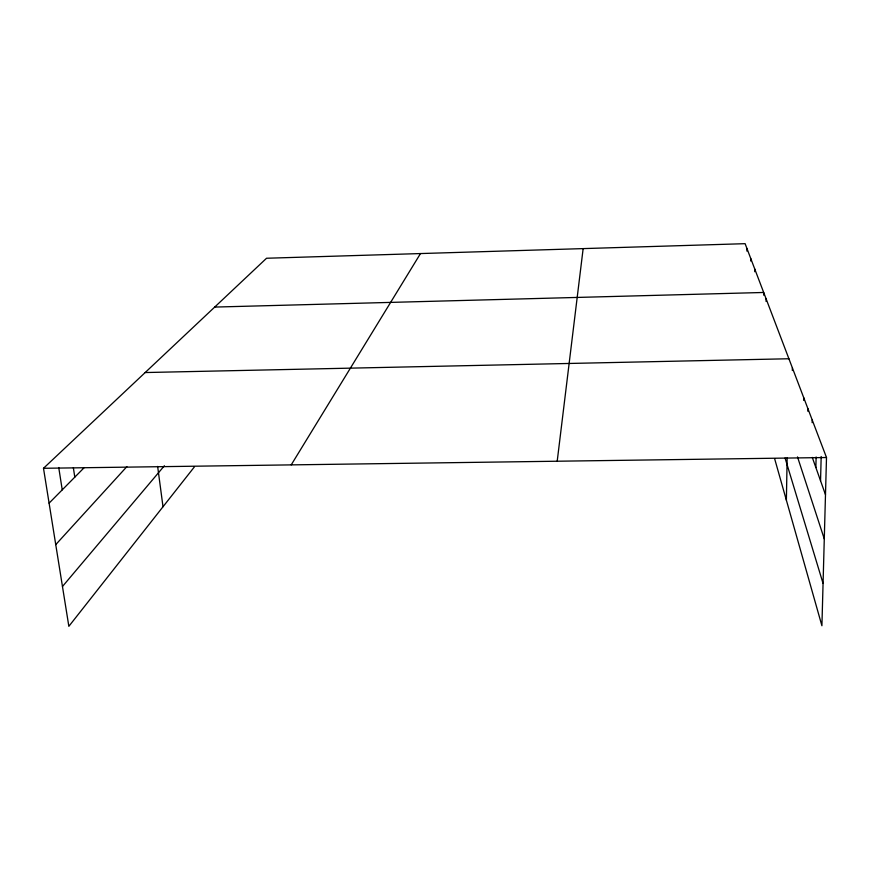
<?xml version="1.0" encoding="UTF-8"?>
<svg xmlns="http://www.w3.org/2000/svg" width="870" height="870" viewBox="0 0 870 870"><rect width="100%" height="100%" fill="white"/><g stroke="black" fill="none" stroke-linecap="round" stroke-linejoin="round"><path stroke-width="1.3" d="M746.906 251.104L746.928 248.45M750.712 261.022L750.734 258.444M754.747 271.723L754.779 269.069M763.653 295.147L763.686 292.472L214.683 307.077M766.068 301.411L766.1 298.823M786.382 500.206L787.143 457.75M792.331 370.522L792.385 367.89M803.695 400.428L803.75 397.742M807.828 411.238L807.882 408.606M812.145 422.657L812.21 419.971M815.864 467.527L816.125 456.967M820.551 480.784L821.182 456.522M194.423 466.853L68.85 626.324L43.5 468.288L266.546 258.249L745.111 243.676L826.5 457.522L821.911 625.747L774.691 458.903M557.202 461.22L583.15 248.602M291.211 464.885L420.493 253.561M62.466 586.5L164.386 465.765M55.745 544.631L126.889 466.614M49.09 503.154L84.031 467.81M145.159 372.545L788.905 358.755M43.5 468.288L826.5 457.522M812.275 457.413L825.489 494.704M797.496 456.902L824.281 538.889M785.066 457.968L823.063 583.433M58.736 467.516L62.238 489.853M73.363 467.766L74.798 477.151M157.644 466.429L163.005 506.742"/></g></svg>
